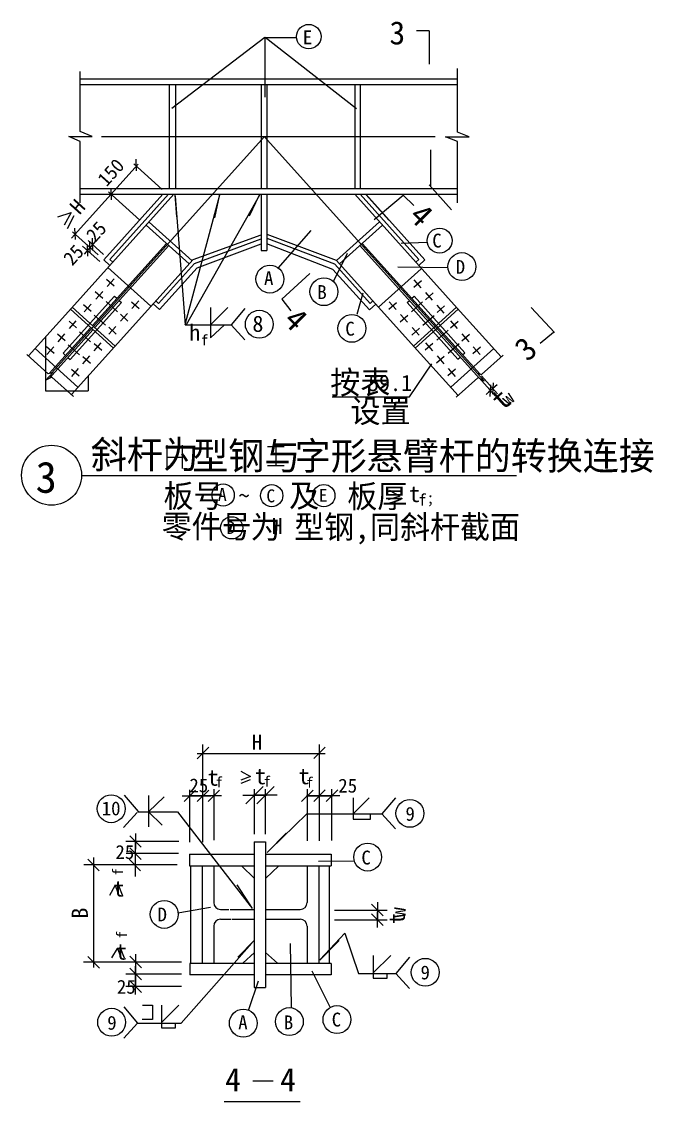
# Model space of a CAD drawing. Header units: metres. Extents: x 2421 to 10675, y 3541 to 10772.
# Drawn here: x 7937 to 10675, y 6096 to 10772 of the extents above; entities that cross this region are included whole.
import ezdxf

# ---------------------------------------------------------------- set-up
doc = ezdxf.new("R2010")
doc.units = ezdxf.units.M
for name, color, linetype in [('BOR', 3, 'Continuous'), ('CENTER', 7, 'Continuous'), ('FRAMING', 2, 'Continuous'), ('HIDDEN', 3, 'Continuous'), ('Z', 4, 'Continuous')]:
    doc.layers.add(name, color=color, linetype=linetype)
doc.dimstyles.get("Standard").update_dxf_attribs({"dimtxt": 2.5, "dimasz": 2.5, "dimexe": 1.25, "dimexo": 0.625, "dimtad": 1, "dimcen": 2.5, "dimazin": 3, "dimtfac": 1, "dimtmove": 0, "dimatfit": 3})

# ---------------------------------------------------------------- blocks, each defined once
blk = doc.blocks.new('CC')
blk.add_line((-24.24, 0), (24.24, 0))
at = {"layer": 'FRAMING', "color": 6}
blk.add_line((-17.83, -17.83), (17.83, 17.83), dxfattribs=at)
blk = doc.blocks.new('_CLOSEDFILLED')
at = {"color": 0, "linetype": 'BYBLOCK'}
blk.add_solid([(-1, 0), (0, 0), (-1, 0)], dxfattribs=at)
blk = doc.blocks.new('*D1')
for p, q in [((8041.06, 9405.06), (8041.06, 9173.19)), ((8226.41, 9239.25), (8226.41, 9173.19)), ((8041.31, 9173.19), (8133.235, 9173.19)), ((8134.235, 9173.19), (8226.16, 9173.19))]:
    blk.add_line(p, q)
at = {"layer": 'Defpoints'}
for p in [(8041.06, 9405.06), (8226.41, 9239.25), (8041.06, 9173.19)]:
    blk.add_point(p, dxfattribs=at)
at = {"xscale": 0.25, "yscale": 0.25, "rotation": 180}
blk.add_blockref('_CLOSEDFILLED', (8041.06, 9173.19), dxfattribs=at)
at = {"xscale": 0.25, "yscale": 0.25}
blk.add_blockref('_CLOSEDFILLED', (8226.41, 9173.19), dxfattribs=at)
at = {"insert": (8133.735, 9173.19), "char_height": 1, "attachment_point": 5}
blk.add_mtext('B', dxfattribs=at)

msp = doc.modelspace()

# ---------------------------------------------------------------- linework, layer by layer
for p, q in [((8991.48, 10703.06), (8588.59, 10396.2)), ((8991.01, 10702.9), (8991.01, 10444.87)), ((8991.48, 10703.06), (9127.19, 10703.29)), ((9389.03, 10395.18), (8992.48, 10703.68)), ((9826.39, 10293.82), (9826.39, 10569.94)), ((8191.9, 10296.32), (8191.9, 10556.8)), ((8242.8, 10274.22), (8191.9, 10296.32)), ((9876.47, 10273.68), (9826.39, 10293.82)), ((8142.71, 10274.22), (8242.8, 10274.22)), ((8191.9, 10253.03), (8142.71, 10274.22)), ((8191.9, 9987.72), (8191.9, 10253.03)), ((9773.63, 10273.68), (9876.47, 10273.68)), ((9826.39, 10252.77), (9773.63, 10273.68)), ((9826.39, 9987.55), (9826.39, 10252.77)), ((8442.82, 10155.14), (8153.78, 9834.51)), ((8423.9, 10156.57), (8546.84, 10045.74)), ((8314.12, 10034.79), (8450.01, 9912.29)), ((8602.3, 10017.05), (8645.8, 9459.28)), ((8646.18, 9460.3), (8795.79, 10022.84)), ((8968.04, 10020.01), (8650.53, 9459.28)), ((8093.92, 9926.76), (8151.9, 9945.95)), ((8151.9, 9945.95), (8121.49, 9891.48)), ((8164.33, 9930.71), (8135.3, 9875.36)), ((9048.74, 9704.11), (9192.84, 9868.38)), ((8158.62, 9862.29), (8269.7, 9762.16)), ((8225.33, 9824.84), (8293.07, 9763.82)), ((8202.01, 9800.23), (8276.38, 9733.8)), ((8209.64, 9765.67), (8258.06, 9820.72)), ((9582.53, 9813.44), (9695.26, 9816.48)), ((9289.58, 9646.31), (9350.03, 9769.84)), ((9567.3, 9709.92), (9783.61, 9706.88)), ((9391.92, 9505.89), (9418.01, 9597.28)), ((8755.69, 9459.28), (8830.95, 9534.44)), ((8755.69, 9533.9), (8755.69, 9459.28)), ((8904.92, 9529.2), (8845.27, 9459.28)), ((8645.8, 9459.28), (8845.27, 9459.28)), ((8756.65, 9402.15), (8817.03, 9458.46)), ((8756.65, 9458.46), (8756.65, 9402.15)), ((8845.27, 9459.28), (8905.2, 9394.28)), ((8053.21, 9246.6), (7959.86, 9330.75)), ((9930.29, 9244.52), (10023.36, 9328.43)), ((9617.58, 9147.05), (9714.57, 9290.88)), ((8042.99, 9219.43), (8072.99, 9252.63)), ((8068.92, 9232.84), (8042.99, 9219.43)), ((8072.99, 9252.63), (8053.21, 9246.6)), ((8162.64, 9148.35), (8068.92, 9232.84)), ((9820.58, 9146.03), (9913.65, 9229.93)), ((9941.1, 9217.17), (9911.09, 9250.37)), ((9911.09, 9250.37), (9930.29, 9244.52)), ((9914.97, 9230.68), (9941.1, 9217.17)), ((9919.31, 9229.69), (9988.66, 9151.61)), ((9929.72, 9238.94), (9999.07, 9160.86)), ((9979.15, 9183.29), (9968.74, 9174.04)), ((9979.89, 9183.96), (9980.64, 9184.62)), ((9282.46, 9147.05), (9617.58, 9147.05)), ((9979.27, 9165.49), (9978.53, 9164.82)), ((9576.11, 8717.69), (9526, 8701.82)), ((9577.33, 8701.82), (9527.22, 8685.95)), ((9530.89, 8743.33), (9576.11, 8717.69)), ((8723.11, 7218.43), (8723.11, 7642.2)), ((9228.14, 7224.64), (9228.14, 7640.87)), ((8698.78, 7603.03), (9252.2, 7603.03)), ((8928.27, 7488.93), (8887.11, 7472.91)), ((8928.61, 7503), (8887.45, 7486.97)), ((8887.73, 7526.24), (8928.61, 7503)), ((8666.62, 7218.43), (8666.62, 7445.79)), ((8771.91, 7227.32), (8771.91, 7447.5)), ((8946.49, 7252.93), (8946.49, 7448.38)), ((8994.36, 7252.93), (8994.36, 7448.38)), ((9176.81, 7224.64), (9176.81, 7447.56)), ((9282.05, 7225.53), (9282.05, 7448.48)), ((8382.58, 7421.82), (8442.27, 7351.87)), ((8487.24, 7420.11), (8487.24, 7284.41)), ((8487.34, 7349.55), (8554.55, 7415.3)), ((8723.11, 7419.33), (8666.62, 7419.33)), ((8757.05, 7419.33), (8689.17, 7419.33)), ((8721.71, 7419.33), (8720.31, 7419.33)), ((8770.19, 7419.33), (8723.11, 7419.33)), ((8724.51, 7419.33), (8725.91, 7419.33)), ((8804.14, 7419.33), (8736.25, 7419.33)), ((8771.59, 7419.33), (8772.99, 7419.33)), ((8944.39, 7422.52), (8942.29, 7422.52)), ((8946.49, 7422.52), (8994.36, 7422.52)), ((8996.46, 7422.52), (8998.56, 7422.52)), ((9174.71, 7419.84), (9172.61, 7419.84)), ((9176.81, 7419.84), (9228.14, 7419.84)), ((9279.05, 7419.84), (9177.22, 7419.84)), ((9194.19, 7419.84), (9262.08, 7419.84)), ((9226.74, 7419.84), (9225.34, 7419.84)), ((9228.14, 7419.84), (9282.05, 7419.84)), ((9230.24, 7419.84), (9232.34, 7419.84)), ((9283.45, 7419.84), (9284.85, 7419.84)), ((9373.39, 7410.85), (9373.39, 7340.81)), ((9373.39, 7340.81), (9443.27, 7409.84)), ((9557.51, 7410.77), (9497.83, 7340.81)), ((8438.74, 7347.39), (8378.77, 7282.36)), ((8440.52, 7349.97), (8613.49, 7349.97)), ((8487.34, 7350.02), (8546.1, 7291.51)), ((8613.49, 7349.97), (8927.64, 6943.42)), ((8633.43, 7353.1), (8632.73, 7353.1)), ((9012.58, 7185.21), (9173.66, 7340.81)), ((9173.66, 7340.81), (9497.83, 7340.81)), ((9373.6, 7340.26), (9373.6, 7318.32)), ((9373.6, 7318.32), (9448.49, 7318.32)), ((9448.49, 7318.32), (9448.49, 7340.66)), ((9497.83, 7340.81), (9557.79, 7275.78)), ((8618.87, 7221.53), (8388.82, 7221.53)), ((8430.82, 7222.93), (8430.82, 7224.33)), ((8430.82, 7168.84), (8430.82, 7221.53)), ((8430.82, 7134.89), (8430.82, 7202.78)), ((8617.43, 7168.84), (8390.33, 7168.84)), ((8430.82, 7069.29), (8430.82, 7171.12)), ((8430.82, 7120.2), (8430.82, 7168.84)), ((8611.38, 7120.2), (8207.02, 7120.2)), ((8249.48, 7151.45), (8249.48, 6676.31)), ((8430.82, 7118.1), (8430.82, 7116)), ((9223.49, 7136.93), (9377.58, 7137.95)), ((8319.63, 6989.56), (8342.88, 7030.44)), ((8342.88, 7030.44), (8358.9, 6989.29)), ((8356.94, 7030.98), (8372.97, 6989.83)), ((8614.18, 6912.05), (8755.52, 6937.25)), ((9293.69, 6924.44), (9521.05, 6924.44)), ((9479.05, 6925.84), (9479.05, 6927.24)), ((9479.05, 6924.44), (9479.05, 6882.45)), ((9293.69, 6882.45), (9521.05, 6882.45)), ((9479.05, 6881.05), (9479.05, 6879.65)), ((9229.12, 6708.87), (9338.53, 6824.33)), ((9338.53, 6824.33), (9397.09, 6649.92)), ((8329.07, 6717.06), (8352.32, 6757.95)), ((8352.32, 6757.95), (8368.34, 6716.79)), ((8366.38, 6758.49), (8382.41, 6717.33)), ((8934.85, 6780.41), (8628.86, 6434.98)), ((9101, 6780.08), (9104.95, 6503.58)), ((8629.95, 6699.24), (8205.23, 6699.24)), ((8431.52, 6700.64), (8431.52, 6702.04)), ((8431.52, 6699.24), (8431.52, 6647.44)), ((9461.36, 6652.34), (9536.65, 6727.54)), ((9461.36, 6727), (9461.36, 6649.92)), ((9618.39, 6719.87), (9558.7, 6649.92)), ((8629.95, 6647.44), (8389.14, 6647.44)), ((8431.52, 6681.39), (8431.52, 6613.5)), ((8431.52, 6648.84), (8431.52, 6650.24)), ((8431.52, 6647.44), (8431.52, 6592.77)), ((8431.52, 6646.04), (8431.52, 6644.64)), ((9194.83, 6661.85), (9272.63, 6505.9)), ((9397.09, 6649.92), (9558.7, 6649.92)), ((9461.34, 6649.92), (9461.34, 6629.8)), ((9522.07, 6629.8), (9522.07, 6649.92)), ((9558.7, 6649.92), (9618.67, 6584.89)), ((8962.22, 6616.76), (8920.79, 6491.64)), ((9461.34, 6629.8), (9522.07, 6629.8)), ((8630.77, 6592.77), (8389.52, 6592.77)), ((8431.52, 6591.37), (8431.52, 6589.97)), ((8380.43, 6504.94), (8440.12, 6434.98)), ((8461.44, 6512.69), (8504.88, 6512.69)), ((8504.88, 6512.69), (8504.88, 6450.92)), ((8543.14, 6437.41), (8618.44, 6512.61)), ((8543.14, 6512.07), (8543.14, 6434.98)), ((8440.12, 6434.98), (8380.15, 6369.95)), ((8438.61, 6434.98), (8628.86, 6434.98)), ((8504.88, 6450.92), (8460.58, 6450.92)), ((8543.12, 6434.98), (8543.12, 6414.87)), ((8543.12, 6414.87), (8603.85, 6414.87)), ((8603.85, 6414.87), (8603.85, 6434.98))]:
    msp.add_line(p, q)
for centre, radius in [((9181.84, 10707.26), 53.1), ((9748.72, 9823.97), 54.02), ((9845.07, 9711.42), 60.37), ((9013.21, 9657.12), 60.34), ((9247.26, 9602.48), 60.34), ((8967.3, 9461.8), 60.34), ((9368.42, 9443.82), 60.34), ((8810.87, 8721.93), 48.28), ((9021.28, 8719.42), 48.3), ((9246.85, 8719.49), 48.3), ((8847.79, 8579.92), 48.3), ((8325.68, 7363.26), 60.37), ((9619.92, 7343.34), 60.37), ((9436.85, 7153.87), 60.37), ((8555.42, 6905.56), 60.37), ((9686.23, 6654.97), 60.37), ((9097.79, 6441.53), 60.37), ((9303.86, 6450.16), 60.37), ((8327.62, 6438.65), 60.37), ((8898.06, 6434.63), 60.37)]:
    msp.add_circle(centre, radius)
at = {"layer": 'BOR'}
msp.add_circle((8067.33, 8807.57), 129.85, dxfattribs=at)
at = {"layer": 'CENTER'}
for p, q in [((8990.46, 10274.39), (8068.98, 9251.73)), ((8284.08, 10274.39), (9730.05, 10274.39)), ((8988.11, 10274.39), (9940.41, 9217.52))]:
    msp.add_line(p, q, dxfattribs=at)
at = {"layer": 'FRAMING'}
for p, q in [((9703.26, 10731.9), (9648.55, 10731.9)), ((9703.26, 10731.9), (9703.26, 10588.34)), ((8191.9, 10524.29), (9826.39, 10524.29)), ((8191.9, 10499.3), (9826.39, 10499.3)), ((8577.25, 10498.19), (8577.25, 10048.37)), ((8604, 10499.15), (8604, 10049.33)), ((8975.47, 10499.3), (8975.47, 10049.48)), ((9000.46, 10499.3), (9000.46, 10049.48)), ((9381.13, 10499.15), (9381.13, 10049.33)), ((9404.58, 10499.15), (9404.58, 10049.33)), ((9708.99, 10216.59), (9708.99, 10057.32)), ((8435.73, 10125.9), (8433.88, 10176.31)), ((9703.02, 10064.81), (9800, 9956.73)), ((8597.45, 10024.49), (8153.75, 9531.72)), ((8191.9, 10049.48), (9826.39, 10049.48)), ((8191.9, 10024.49), (9826.39, 10024.49)), ((8549.13, 10024.49), (8293.48, 9740.56)), ((8574.01, 10024.49), (8319.54, 9741.87)), ((8327.23, 9999.95), (8325.38, 10050.36)), ((8975.31, 10024.49), (8975.66, 9780.99)), ((9000.46, 10024.49), (9000.46, 9780.99)), ((9381.13, 10024.49), (9824.82, 9531.72)), ((9404.56, 10024.49), (9659.03, 9741.87)), ((9429.44, 10024.49), (9685.09, 9740.56)), ((9528.73, 9911.97), (9430.33, 10021.82)), ((8170.51, 9828.01), (8168.66, 9878.42)), ((8477.35, 9891.11), (8663.51, 9723.49)), ((8490.78, 9903.86), (8676.95, 9736.23)), ((9487.79, 9905.63), (9301.62, 9738.01)), ((9501.22, 9891.11), (9315.06, 9723.49)), ((8234.89, 9771.26), (8233.04, 9821.67)), ((8246.19, 9784.73), (8244.34, 9835.14)), ((8680.23, 9742.05), (8975.57, 9848.95)), ((8687.01, 9725.25), (8975.59, 9832.14)), ((9302.57, 9737.36), (9000.83, 9849.98)), ((9294.96, 9721.48), (9000.84, 9833.62)), ((8224.2, 9755.98), (8222.35, 9806.39)), ((8698.32, 9706.08), (8975.62, 9809.84)), ((8975.66, 9780.99), (9000.46, 9780.99)), ((9286.32, 9699.34), (9000.48, 9810.53)), ((8293.48, 9740.56), (8320.17, 9716.54)), ((8319.54, 9741.87), (8332.48, 9730.22)), ((8680.23, 9742.05), (8339.92, 9364.1)), ((9302.57, 9737.36), (9638.65, 9364.1)), ((9659.03, 9741.87), (9646.09, 9730.22)), ((9685.09, 9740.56), (9658.41, 9716.54)), ((8311.09, 9707.21), (8497.63, 9539.25)), ((8687.01, 9725.25), (8530.74, 9551.7)), ((8698.32, 9706.08), (8535.59, 9525.19)), ((9286.32, 9699.34), (9444.36, 9523.81)), ((9294.96, 9721.48), (9447.83, 9551.7)), ((9668.97, 9702.21), (9483.41, 9535.13)), ((8338.4, 9626.68), (8305.65, 9655.91)), ((8338.65, 9658.21), (8308.62, 9624.57)), ((9637.42, 9653.61), (9667.45, 9619.97)), ((9637.66, 9622.08), (9670.42, 9651.32)), ((8288.82, 9572.46), (8256.07, 9601.69)), ((8289.07, 9603.99), (8259.04, 9570.35)), ((8289.03, 9599.57), (8288.8, 9599.77)), ((9687, 9599.4), (9717.03, 9565.75)), ((9687.04, 9594.98), (9687.27, 9595.18)), ((9687.25, 9567.86), (9720, 9597.1)), ((8238.57, 9516.9), (8205.82, 9546.13)), ((8238.81, 9548.43), (8208.78, 9514.79)), ((8303.55, 9559.54), (8352.34, 9515.86)), ((8414.41, 9559.32), (8446.75, 9529.63)), ((8445.76, 9562.7), (8415.27, 9529.48)), ((8507.71, 9550.3), (8535.59, 9525.19)), ((8518.64, 9562.59), (8530.74, 9551.7)), ((9472.24, 9548.92), (9444.36, 9523.81)), ((9459.93, 9562.59), (9447.83, 9551.7)), ((9561.66, 9554.73), (9529.32, 9525.04)), ((9530.31, 9558.1), (9560.8, 9524.88)), ((9626.37, 9514.99), (9674.88, 9558.08)), ((9737.26, 9543.84), (9767.28, 9510.2)), ((9737.5, 9512.31), (9770.25, 9541.54)), ((7967.01, 9324.32), (8153.75, 9531.72)), ((8252.62, 9500.94), (8301.41, 9457.26)), ((8365.38, 9504.6), (8397.73, 9474.91)), ((8396.73, 9507.97), (8366.24, 9474.75)), ((9610.68, 9500), (9578.34, 9470.32)), ((9579.33, 9503.38), (9609.83, 9470.16)), ((9676.23, 9457.08), (9724.74, 9500.17)), ((10014.8, 9320.72), (9824.82, 9531.72)), ((10145.25, 9533.75), (10246.34, 9425.7)), ((8175.91, 9446.44), (8143.05, 9475.56)), ((8144.63, 9442.52), (8174.53, 9476.27)), ((8315.09, 9449.08), (8347.43, 9419.39)), ((8346.44, 9452.45), (8315.95, 9419.23)), ((9629.63, 9447.86), (9660.12, 9414.64)), ((9795.56, 9446.44), (9828.42, 9475.56)), ((9826.84, 9442.52), (9796.94, 9476.27)), ((8126.61, 9390.04), (8093.75, 9419.16)), ((8095.32, 9386.12), (8125.22, 9419.87)), ((8187.81, 9428.47), (8236.6, 9384.79)), ((9660.98, 9444.48), (9628.63, 9414.79)), ((9736.87, 9392.45), (9785.38, 9435.54)), ((9844.86, 9390.04), (9877.72, 9419.16)), ((9876.15, 9386.12), (9846.25, 9419.87)), ((10242.65, 9426.21), (10184.65, 9378.33)), ((7995.67, 9356.9), (8181.23, 9189.82)), ((8078.55, 9334.47), (8045.69, 9363.58)), ((8047.27, 9330.54), (8077.17, 9364.29)), ((8099.7, 9386.67), (8099.48, 9386.88)), ((8139.98, 9372.96), (8188.77, 9329.28)), ((8153.27, 9156.8), (8339.92, 9364.1)), ((8252.21, 9378.37), (8285.48, 9349.72)), ((8252.53, 9346.84), (8281.96, 9381)), ((9828.54, 9153.21), (9638.65, 9364.1)), ((9719.25, 9378.37), (9685.99, 9349.72)), ((9718.94, 9346.84), (9689.51, 9381)), ((9785.38, 9335.89), (9833.89, 9378.98)), ((9982.9, 9356.9), (9797.34, 9189.82)), ((9871.76, 9386.67), (9871.99, 9386.88)), ((9892.92, 9334.47), (9925.78, 9363.58)), ((9924.2, 9330.54), (9894.3, 9364.29)), ((8202.95, 9321.93), (8236.21, 9293.28)), ((8203.26, 9290.4), (8232.69, 9324.57)), ((9768.52, 9321.93), (9735.26, 9293.28)), ((9768.21, 9290.4), (9738.78, 9324.57)), ((9824.51, 9344.22), (9824.74, 9344.43)), ((8154.33, 9266.85), (8187.59, 9238.2)), ((8154.64, 9235.32), (8184.07, 9269.48)), ((9817.14, 9266.85), (9783.88, 9238.2)), ((9816.83, 9235.32), (9787.4, 9269.48)), ((8567.25, 8937.83), (8567.25, 8836.64)), ((8633.29, 8937.83), (8633.29, 8836.64)), ((8567.25, 8886.5), (8633.29, 8886.5)), ((9075.02, 8930.98), (9003.57, 8930.98)), ((9039.07, 8930.98), (9039.07, 8848.42)), ((9075.02, 8848.42), (9003.57, 8848.42)), ((8200.42, 8806.21), (10081.07, 8806.21)), ((8748.08, 7629.74), (8698.14, 7579.81)), ((9203.17, 7580.32), (9253.1, 7630.26)), ((8748.08, 7444.3), (8698.14, 7394.36)), ((8795.16, 7444.3), (8745.22, 7394.36)), ((9200.7, 7444.3), (9150.77, 7394.36)), ((9203.17, 7394.87), (9253.1, 7444.81)), ((8944.84, 7219.96), (8944.84, 6588.72)), ((8944.84, 7219.96), (8994.25, 7219.96)), ((8994.25, 7219.96), (8994.25, 6588.72)), ((8455.79, 7143.87), (8405.85, 7193.8)), ((8665.5, 7166.13), (8665.5, 7116.48)), ((8665.5, 7166.13), (8944.84, 7166.13)), ((8994.25, 7166.13), (9279.38, 7166.13)), ((9279.38, 7166.13), (9279.38, 7116.48)), ((8273.91, 7094.89), (8223.97, 7144.83)), ((8452.82, 7094.92), (8402.88, 7144.86)), ((8665.5, 7115.73), (8944.84, 7115.73)), ((8669.73, 7115.28), (8669.73, 6695.66)), ((8891.01, 7114.97), (8945.13, 7062.49)), ((8994.25, 7115.73), (9279.38, 7115.73)), ((9050.26, 7114.97), (8996.14, 7062.49)), ((9269.61, 7115.28), (9269.61, 6693.44)), ((8841.15, 6926.71), (8944.84, 6926.71)), ((8847.99, 6884.71), (8944.84, 6884.71)), ((8895.38, 6694.29), (8946.4, 6740.16)), ((9045.89, 6694.29), (8994.87, 6740.16)), ((8224.67, 6723.35), (8274.61, 6673.41)), ((8666.59, 6693.69), (8666.59, 6643.37)), ((8944.84, 6693.69), (8666.59, 6693.69)), ((9279.38, 6693.69), (8994.25, 6693.69)), ((9279.38, 6693.69), (9279.38, 6643.37)), ((8406.55, 6672.41), (8456.49, 6622.48)), ((8944.84, 6643.29), (8666.59, 6643.29)), ((9279.38, 6643.29), (8994.25, 6643.29)), ((8944.84, 6588.72), (8994.25, 6588.72)), ((8815.07, 6095.74), (9144.8, 6095.74))]:
    msp.add_line(p, q, dxfattribs=at)
at = {"layer": 'HIDDEN'}
for p, q in [((8565.16, 9812.05), (8244.7, 9456.14)), ((8575.35, 9802.87), (8254.89, 9446.96)), ((9403.22, 9802.87), (9921.43, 9227.34)), ((9413.41, 9812.05), (9922.2, 9246.98)), ((8340.62, 9583.17), (8117.89, 9335.8)), ((8370.96, 9555.38), (8148.66, 9308.37)), ((8336.71, 9557.6), (8336.48, 9557.8)), ((8340.62, 9583.17), (8350.74, 9573.91)), ((8360.85, 9564.64), (8370.96, 9555.38)), ((9607.73, 9555.24), (9617.75, 9564.61)), ((9607.73, 9555.24), (9828.08, 9310.51)), ((9627.77, 9573.98), (9637.79, 9583.35)), ((9637.79, 9583.35), (9858.58, 9338.13)), ((9639.36, 9553.01), (9639.59, 9553.21)), ((8148.9, 9526.33), (8335.35, 9358.44)), ((8156.67, 9534.95), (8343.12, 9367.07)), ((9821.9, 9534.95), (9635.45, 9367.07)), ((9829.67, 9526.33), (9643.22, 9358.44)), ((8246.49, 9437.63), (8057.01, 9227.19)), ((8236.29, 9446.81), (8057.5, 9248.23)), ((8117.89, 9335.8), (8128.13, 9326.67)), ((8138.36, 9317.55), (8148.66, 9308.37)), ((8146.96, 9344.22), (8146.73, 9344.43)), ((9828.08, 9310.51), (9838.25, 9319.72)), ((9848.42, 9328.93), (9858.58, 9338.13)), ((8719.38, 7115.73), (8719.38, 6695.7)), ((8769.78, 7115.73), (8769.78, 6956.71)), ((9174.52, 7115.73), (9174.52, 6956.71)), ((9224.92, 7115.73), (9224.92, 6695.7)), ((8799.78, 6926.71), (8835.38, 6926.71)), ((8994.25, 6926.71), (9144.52, 6926.71)), ((8799.78, 6884.71), (8844.54, 6884.71)), ((8994.25, 6884.71), (9144.52, 6884.71)), ((8769.78, 6854.71), (8769.78, 6693.69)), ((9174.52, 6854.71), (9174.52, 6693.69))]:
    msp.add_line(p, q, dxfattribs=at)
for centre, start, end in [((8799.78, 6956.71), 180, 270), ((9144.52, 6956.71), 270, 0), ((8799.78, 6854.71), 90, 180), ((9144.52, 6854.71), 0, 90)]:
    msp.add_arc(centre, 30, start, end, dxfattribs=at)
at = {"layer": 'Z'}
for p, q in [((9465.59, 9915.87), (9591.14, 10021.26)), ((9591.14, 10021.26), (9636.34, 9976.09)), ((9185.91, 9680.73), (9065.34, 9569.68)), ((9065.34, 9569.68), (9104.36, 9519.08)), ((8939.75, 6184.57), (9027.45, 6184.57))]:
    msp.add_line(p, q, dxfattribs=at)
for points in [[(8610.01, 9927.58), (8602.96, 10022.58)], [(8774.35, 9922.85), (8796.17, 10025.71)], [(8924.3, 9931.32), (8967.32, 10019.78)], [(9084.07, 7257.61), (9001.42, 7173.2)], [(8870.65, 7033.28), (8936.98, 6930.67)], [(8874.17, 6719.96), (8945.12, 6791.97)], [(9312.84, 6792), (9230.19, 6707.59)]]:
    msp.add_lwpolyline(points, dxfattribs=at)

# ---------------------------------------------------------------- block references
for p, rotation in [((9968.74, 9174.04), 41.61), ((9979.15, 9183.29), 221.61)]:
    msp.add_blockref('CC', p, dxfattribs=dict(rotation=rotation))
for p, xscale, yscale, zscale in [((8666.62, 7419.33), 1.4, 1.4, 1.4), ((8723.11, 7419.33), 1.4, 1.4, 1.4), ((8946.49, 7422.52), 2.1, 2.1, 2.1)]:
    msp.add_blockref('CC', p, dxfattribs=dict(xscale=xscale, yscale=yscale, zscale=zscale))
for p, xscale, yscale, zscale, rotation in [((8994.36, 7422.52), 2.1, 2.1, 2.1, 180), ((9282.05, 7419.84), 1.4, 1.4, 1.4, 180), ((8430.82, 7221.53), 1.4, 1.4, 1.4, 270), ((9479.05, 6924.44), 1.4, 1.4, 1.4, 270), ((9479.05, 6882.45), 1.4, 1.4, 1.4, 90), ((8431.52, 6699.24), 1.4, 1.4, 1.4, 270), ((8431.52, 6647.44), 1.4, 1.4, 1.4, 90), ((8431.52, 6592.77), 1.4, 1.4, 1.4, 90)]:
    msp.add_blockref('CC', p, dxfattribs=dict(xscale=xscale, yscale=yscale, zscale=zscale, rotation=rotation))

# ---------------------------------------------------------------- texts
for s, height, rotation, p in [('4', 100, 314.84, (9610.14, 9923.57)), ('4', 100, 314.84, (9066.48, 9472.23)), ('按表', 100, 0.19, (9275, 9159.35)), ('设置', 100, 0.19, (9362.68, 9035.23)), ('B', 70, 90, (8224.54, 6887.14))]:
    msp.add_text(s, height=height, rotation=rotation).set_placement(p)
for s, p in [('C', (9409.78, 7121.92)), ('D', (8526.59, 6875.37)), ('A', (8875.99, 6407.8)), ('B', (9073.48, 6407.97)), ('C', (9281.13, 6420.21))]:
    msp.add_text(s, height=60).set_placement(p)
at = {"char_height": 60, "attachment_point": 1}
for insert in [(8664.54, 7494.44), (9309.62, 7493.24), (8344.02, 7205.82), (8350.35, 6622.15)]:
    msp.add_mtext('\\A1;25', dxfattribs=dict(at, insert=insert))
at = {"layer": 'FRAMING'}
for s, height, p in [('t', 90, (10020.42, 9083.62)), ('w', 60, (10047.76, 9105.76))]:
    msp.add_text(s, height=height, rotation=41.61, dxfattribs=at).set_placement(p)
msp.add_text('3', height=135, dxfattribs=at).set_placement((7998.29, 8731.62))
at = {"layer": 'Z'}
for s, height, p in [('3', 100, (9531.4, 10673.68)), ('E', 60, (9155.96, 10674.07)), ('C', 60, (9716.86, 9793.97)), ('D', 60, (9818.38, 9680.06)), ('A', 60, (8987.85, 9631.14)), ('B', 60, (9218.74, 9571)), ('8', 70, (8937.65, 9428.79)), ('h', 70, (8663.57, 9390.41)), ('C', 60, (9339.91, 9412.34)), ('f', 45, (8714.9, 9371)), ('斜杆为', 120, (8237.5, 8837.43)), ('型钢与', 120, (8677.07, 8831.46)), ('字形悬臂杆的转换连接', 120, (9120.72, 8831.46)), ('板号', 100, (8552.34, 8668.28)), ('A', 56, (8788.06, 8696.74)), ('C', 56.03, (8997.99, 8690.39)), ('及', 100, (9096.81, 8668.99)), ('E', 56.03, (9225.08, 8692.75)), ('板厚', 100, (9348.58, 8666.83)), ('t', 70, (9616.17, 8691.43)), ('~', 70, (8877.64, 8684.56)), ('f', 50, (9657.33, 8676.4)), (';', 50, (9691.94, 8685.13)), ('零件号', 100, (8544.21, 8535.89)), ('D', 56.03, (8826.03, 8553.17)), ('为', 100, (8929.89, 8533.69)), ('H', 70, (9021.3, 8553.17)), ('型钢,同斜杆截面', 100, (9118.86, 8533.69)), ('H', 65, (8935.47, 7619.09)), ('t', 70, (8948.89, 7469.16)), ('t', 70, (9137.48, 7469.37)), ('t', 70, (8743.07, 7462.94)), ('f', 45, (8777.96, 7455.93)), ('f', 45, (8985.86, 7458.95)), ('f', 45, (9170.55, 7454.55)), ('10', 60.03, (8284.44, 7334.79)), ('9', 60, (9600.73, 7311.19)), ('9', 60, (9665.9, 6624.19)), ('9', 60, (8308.59, 6406.19)), ('4', 100, (8819.38, 6139.79)), ('4', 100, (9057.61, 6139.77))]:
    msp.add_text(s, height=height, dxfattribs=at).set_placement(p)
for s, height, rotation, p in [('150', 60, 48, (8305.42, 10054.08)), ('H', 65, 48, (8188.58, 9932.88)), ('25', 60, 48, (8255.83, 9812.52)), ('25', 60, 48, (8157.19, 9711.71)), ('3', 100, 41.27, (10128.7, 9296.09)), ('59.1', 70, 0.19, (9438.83, 9171.85)), ('f', 45, 90, (8376.56, 7074.41)), ('w', 65, 90, (9601.22, 6892.19)), ('t', 70, 90, (9598.06, 6863.99)), ('f', 45, 90, (8393.8, 6802.26))]:
    msp.add_text(s, height=height, rotation=rotation, dxfattribs=at).set_placement(p)
at = {"layer": 'Z', "char_height": 70, "attachment_point": 1}
for insert in [(8335.27, 7052.95), (8345.84, 6779.64)]:
    msp.add_mtext('\\A1;t', dxfattribs=dict(at, insert=insert))

# ---------------------------------------------------------------- dimensions: what is measured, and where the dimension line sits
dim = msp.add_linear_dim(base=(8041.06, 9173.19), p1=(8041.06, 9405.06), p2=(8226.41, 9239.25), text='B', dimstyle='Standard')
dim.commit()
dim.dimension.update_dxf_attribs({"geometry": '*D1', "text_midpoint": (8133.735, 9173.19)})

doc.saveas('drawing.dxf')
